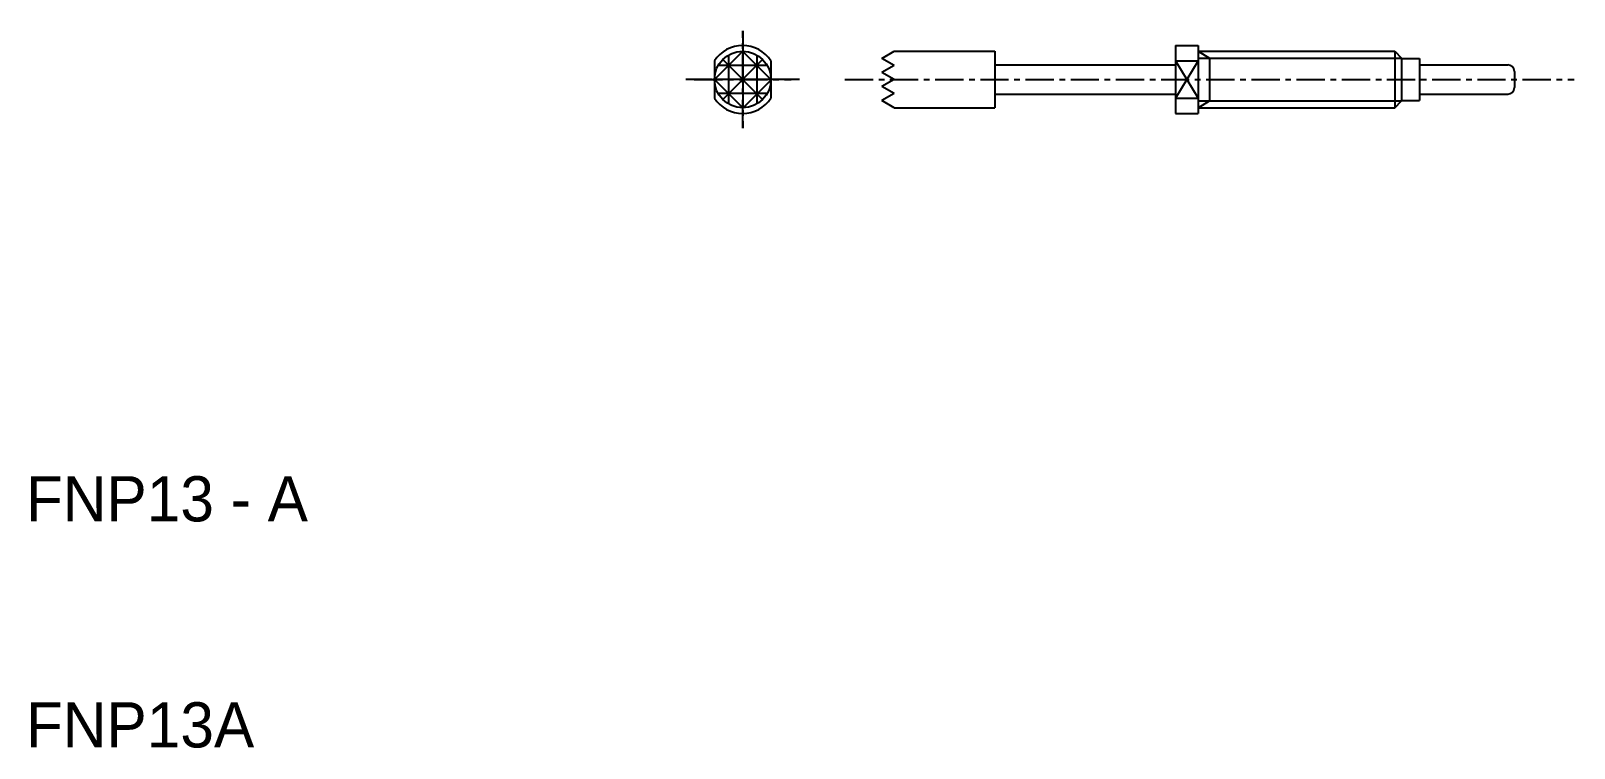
# Model space of a CAD drawing. Extents: x -190.1 to -121.8, y 393.5 to 425.2.
import ezdxf

# ---------------------------------------------------------------- set-up
doc = ezdxf.new("R2010")
doc.units = 0
doc.linetypes.add('CENTER', pattern=[2, 1.25, -0.25, 0.25, -0.25])
doc.layers.get('0').update_dxf_attribs({"linetype": 'CONTINUOUS'})
doc.layers.add('CENTER', color=1, linetype='CENTER')

msp = doc.modelspace()

# ---------------------------------------------------------------- linework, layer by layer
at = {"color": 7, "linetype": 'CONTINUOUS'}
for p, q in [((-158.612, 424.31), (-159.865, 423.057)), ((-158.618, 424.31), (-157.365, 423.057)), ((-158.615, 424.31), (-158.615, 421.81)), ((-152.452, 423.995), (-151.912, 424.31)), ((-151.912, 424.31), (-147.452, 424.31)), ((-147.452, 424.31), (-147.452, 421.81)), ((-139.452, 424.56), (-139.452, 421.56)), ((-139.452, 424.56), (-138.452, 424.56)), ((-138.452, 424.56), (-138.452, 421.56)), ((-138.452, 424.31), (-129.752, 424.31)), ((-138.452, 424.31), (-137.952, 424.01)), ((-129.752, 424.31), (-129.752, 421.81)), ((-129.752, 424.31), (-129.452, 424.01)), ((-159.865, 423.889), (-159.865, 422.231)), ((-157.532, 423.684), (-159.699, 423.684)), ((-157.532, 423.684), (-159.699, 423.684)), ((-159.499, 423.944), (-157.731, 422.176)), ((-157.731, 423.944), (-159.499, 422.176)), ((-159.239, 424.143), (-159.239, 421.977)), ((-157.992, 424.143), (-157.992, 421.977)), ((-157.365, 423.889), (-157.365, 422.231)), ((-151.912, 423.684), (-152.452, 423.995)), ((-151.912, 423.684), (-152.452, 423.372)), ((-147.452, 423.71), (-139.452, 423.71)), ((-139.452, 423.889), (-138.452, 423.889)), ((-139.452, 423.889), (-138.452, 422.231)), ((-138.452, 423.889), (-139.452, 422.231)), ((-138.452, 424.01), (-129.452, 424.01)), ((-137.952, 424.01), (-137.952, 422.11)), ((-129.452, 424.01), (-129.452, 422.11)), ((-129.452, 423.985), (-128.652, 423.985)), ((-128.652, 423.985), (-128.652, 422.135)), ((-159.865, 423.063), (-158.612, 421.81)), ((-157.365, 423.06), (-159.865, 423.06)), ((-157.365, 423.06), (-159.865, 423.06)), ((-157.365, 423.037), (-158.592, 421.81)), ((-151.912, 423.06), (-152.452, 423.372)), ((-151.912, 423.06), (-152.452, 422.748)), ((-124.452, 423.41), (-124.452, 422.71)), ((-157.532, 422.437), (-159.699, 422.437)), ((-157.532, 422.437), (-159.699, 422.437)), ((-151.912, 422.437), (-152.452, 422.748)), ((-151.912, 422.437), (-152.452, 422.125)), ((-147.452, 422.41), (-139.452, 422.41)), ((-139.452, 422.231), (-138.452, 422.231)), ((-151.912, 421.813), (-152.452, 422.125)), ((-151.907, 421.81), (-147.452, 421.81)), ((-139.452, 421.56), (-138.452, 421.56)), ((-138.452, 422.11), (-129.452, 422.11)), ((-138.452, 421.81), (-137.952, 422.11)), ((-138.452, 421.81), (-129.752, 421.81)), ((-129.752, 421.81), (-129.452, 422.11)), ((-129.452, 422.135), (-128.652, 422.135))]:
    msp.add_line(p, q, dxfattribs=at)
for p, q in [((-128.652, 423.71), (-124.752, 423.71)), ((-128.652, 422.41), (-124.752, 422.41))]:
    msp.add_line(p, q)
msp.add_circle((-158.615, 423.06), 1.25, dxfattribs=at)
for centre, radius, start, end in [((-158.615, 423.06), 1.5, 33.55731, 146.44269), ((-124.752, 423.41), 0.3, 0, 90), ((-158.615, 423.06), 1.5, 213.55731, 326.44269), ((-124.752, 422.71), 0.3, 270, 0)]:
    msp.add_arc(centre, radius, start, end, dxfattribs=at)
at = {"layer": 'CENTER', "color": 1, "linetype": 'CENTER'}
for p, q in [((-158.615, 425.21), (-158.615, 420.91)), ((-158.615, 420.91), (-158.615, 425.21)), ((-156.105, 423.06), (-161.125, 423.06)), ((-160.765, 423.06), (-156.465, 423.06)), ((-156.465, 423.06), (-160.765, 423.06)), ((-154.094, 423.06), (-121.81, 423.06))]:
    msp.add_line(p, q, dxfattribs=at)

# ---------------------------------------------------------------- texts
at = {"color": 7, "linetype": 'CONTINUOUS'}
for s, p in [('FNP13 - A', (-190.342, 403.514)), ('FNP13A', (-190.342, 393.514))]:
    msp.add_text(s, height=2, dxfattribs=at).set_placement(p)

doc.saveas('drawing.dxf')
